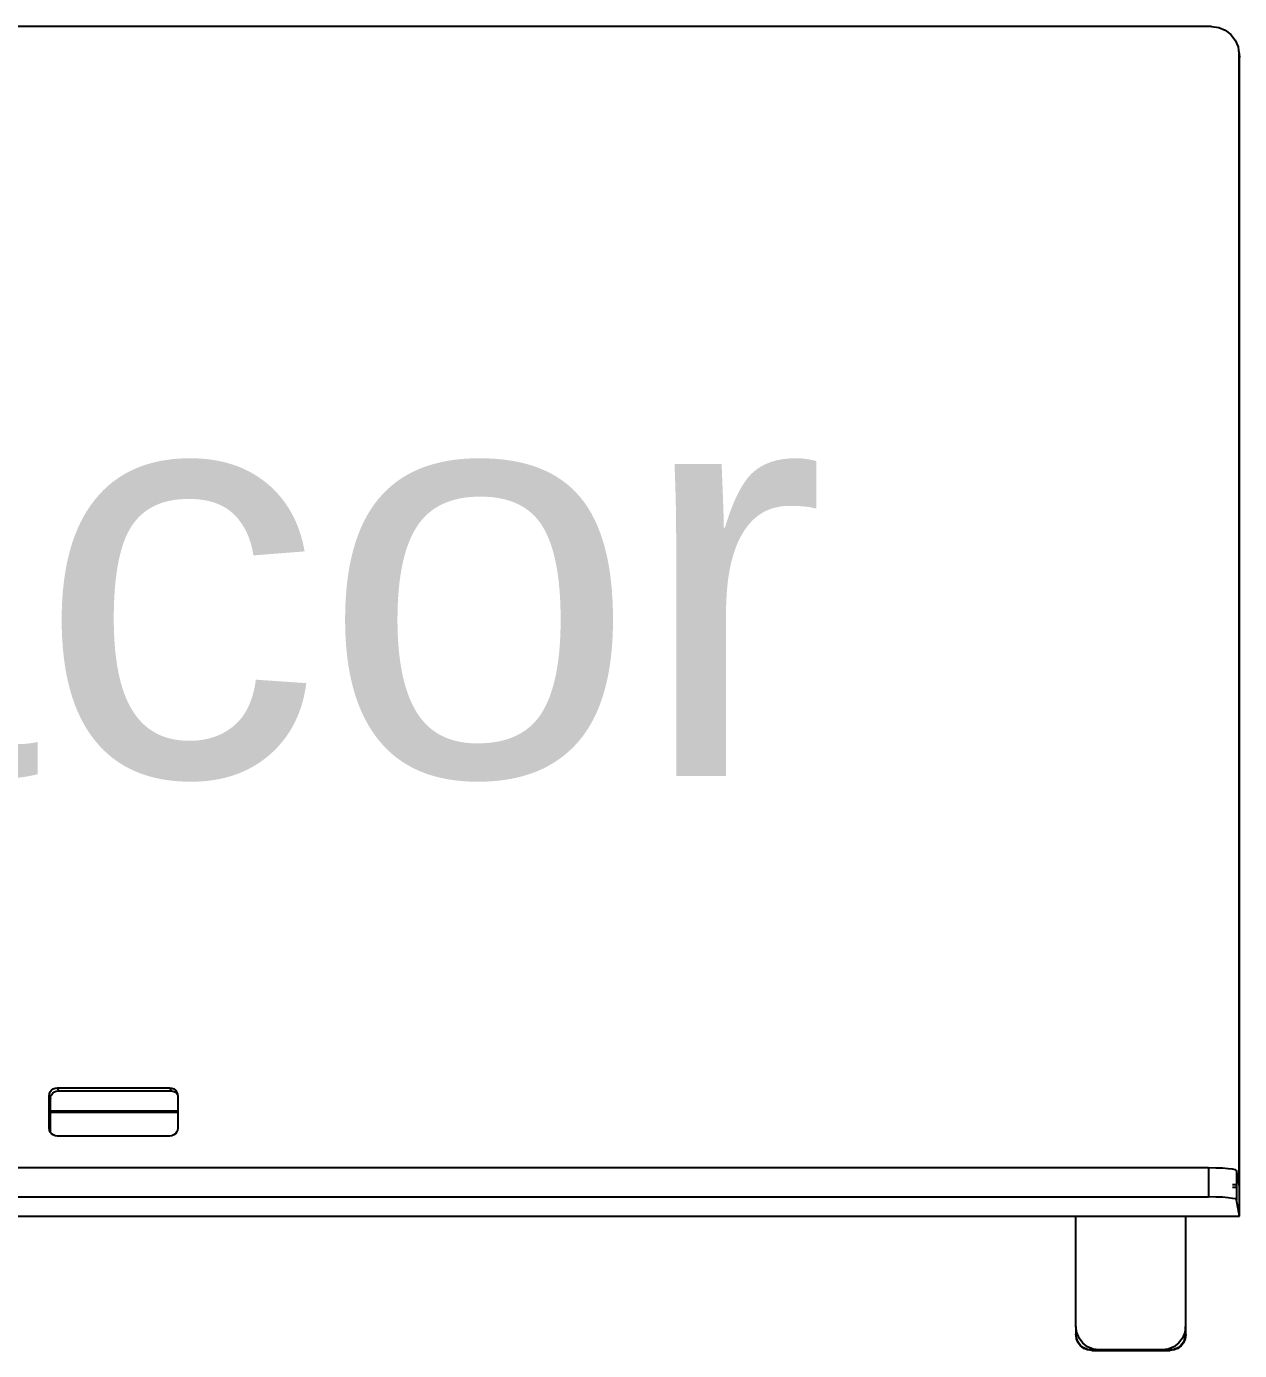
# Model space of a CAD drawing. Header units: metres. Extents: x -4.2 to 4.2, y -5.7 to 5.7.
# Drawn here: x -1.013 to -0.416, y 2.2 to 2.852 of the extents above; entities that cross this region are included whole.
import ezdxf

# ---------------------------------------------------------------- set-up
doc = ezdxf.new("R2010")
doc.units = ezdxf.units.M

msp = doc.modelspace()

# ---------------------------------------------------------------- linework, layer by layer
for p, q in [((-0.42925, 2.85213), (-1.3782, 2.85213)), ((-0.42925, 2.85213), (-0.42576, 2.85167)), ((-0.42576, 2.85167), (-0.42252, 2.85033)), ((-0.42252, 2.85033), (-0.41973, 2.84819)), ((-0.41973, 2.84819), (-0.41759, 2.8454)), ((-0.41759, 2.8454), (-0.41624, 2.84214)), ((-0.41624, 2.84214), (-0.41602, 2.84046)), ((-0.41602, 2.84046), (-0.41598, 2.84037)), ((-0.41598, 2.84037), (-0.41578, 2.83865)), ((-0.41578, 2.28207), (-0.41578, 2.83865)), ((-0.41578, 2.83865), (-0.41552, 2.83688)), ((-0.41552, 2.28065), (-0.41552, 2.83688)), ((-1.00152, 2.32664), (-1.00113, 2.3276)), ((-1.00113, 2.3276), (-1.0005, 2.32842)), ((-1.0005, 2.32842), (-0.99968, 2.32904)), ((-0.99987, 2.32697), (-0.99906, 2.32759)), ((-0.99968, 2.32904), (-0.99872, 2.32944)), ((-0.99906, 2.32759), (-0.9981, 2.32799)), ((-0.99872, 2.32944), (-0.9977, 2.32957)), ((-0.9981, 2.32799), (-0.99708, 2.32812)), ((-0.9977, 2.32957), (-0.94228, 2.32957)), ((-0.9977, 2.32957), (-0.99708, 2.32812)), ((-0.99708, 2.32812), (-0.94169, 2.32812)), ((-0.94228, 2.32957), (-0.94125, 2.32944)), ((-0.94228, 2.32957), (-0.94169, 2.32812)), ((-0.94169, 2.32812), (-0.94067, 2.32799)), ((-0.94125, 2.32944), (-0.9403, 2.32904)), ((-0.94067, 2.32799), (-0.93971, 2.32759)), ((-0.9403, 2.32904), (-0.93948, 2.32842)), ((-0.93971, 2.32759), (-0.93889, 2.32697)), ((-0.93948, 2.32842), (-0.93885, 2.3276)), ((-0.93885, 2.3276), (-0.93846, 2.32666)), ((-1.00166, 2.32562), (-1.00152, 2.32664)), ((-1.00166, 2.30978), (-1.00166, 2.32562)), ((-1.00166, 2.32562), (-1.00103, 2.32417)), ((-1.00103, 2.32417), (-1.0009, 2.32519)), ((-1.00103, 2.31814), (-1.00103, 2.32417)), ((-1.0009, 2.32519), (-1.0005, 2.32615)), ((-1.0005, 2.32615), (-0.99987, 2.32697)), ((-0.93889, 2.32697), (-0.93842, 2.32635)), ((-0.93846, 2.32666), (-0.93842, 2.32635)), ((-0.93842, 2.32635), (-0.93833, 2.32563)), ((-0.93833, 2.32563), (-0.93833, 2.31814)), ((-0.93833, 2.31814), (-1.00103, 2.31814)), ((-1.00103, 2.31806), (-1.00103, 2.31814)), ((-1.00103, 2.31806), (-0.93833, 2.31806)), ((-1.00103, 2.31745), (-1.00103, 2.31806)), ((-0.93833, 2.31745), (-1.00103, 2.31745)), ((-1.00103, 2.30834), (-1.00103, 2.31745)), ((-0.93833, 2.31814), (-0.93833, 2.31806)), ((-0.93833, 2.31806), (-0.93833, 2.31745)), ((-0.93833, 2.31745), (-0.93833, 2.3098)), ((-1.00152, 2.30876), (-1.00166, 2.30978)), ((-1.00166, 2.30978), (-1.00103, 2.30834)), ((-1.00113, 2.30782), (-1.00152, 2.30876)), ((-1.00093, 2.30755), (-1.00113, 2.30782)), ((-1.00093, 2.30755), (-1.00103, 2.30834)), ((-0.93886, 2.30782), (-0.93949, 2.307)), ((-0.93846, 2.30877), (-0.93886, 2.30782)), ((-0.93833, 2.3098), (-0.93846, 2.30877)), ((-1.0005, 2.307), (-1.00093, 2.30755)), ((-0.99968, 2.30637), (-1.0005, 2.307)), ((-0.99873, 2.30597), (-0.99968, 2.30637)), ((-0.99771, 2.30584), (-0.99873, 2.30597)), ((-0.94228, 2.30584), (-0.99771, 2.30584)), ((-0.94126, 2.30597), (-0.94228, 2.30584)), ((-0.94031, 2.30637), (-0.94126, 2.30597)), ((-0.93949, 2.307), (-0.94031, 2.30637)), ((-0.43076, 2.29016), (-1.51609, 2.29016)), ((-0.42726, 2.29011), (-0.43076, 2.29016)), ((-0.43076, 2.29016), (-0.43076, 2.27586)), ((-0.42398, 2.28998), (-0.42726, 2.29011)), ((-0.42114, 2.28976), (-0.42398, 2.28998)), ((-0.41894, 2.28948), (-0.42114, 2.28976)), ((-0.41753, 2.28916), (-0.41894, 2.28948)), ((-0.41701, 2.28881), (-0.41753, 2.28916)), ((-0.41701, 2.28881), (-0.41701, 2.27451)), ((-0.41578, 2.28207), (-0.41701, 2.28881)), ((-0.41894, 2.28207), (-0.41753, 2.28207)), ((-0.41552, 2.28065), (-0.41578, 2.28207)), ((-1.51609, 2.27586), (-0.43076, 2.27586)), ((-0.42726, 2.27581), (-0.43076, 2.27586)), ((-0.42398, 2.27568), (-0.42726, 2.27581)), ((-0.42114, 2.27546), (-0.42398, 2.27568)), ((-0.41894, 2.27518), (-0.42114, 2.27546)), ((-0.41894, 2.28065), (-0.41753, 2.28065)), ((-0.41753, 2.27486), (-0.41894, 2.27518)), ((-0.41552, 2.26641), (-0.41552, 2.28065)), ((-0.41701, 2.27451), (-0.41753, 2.27486)), ((-0.41552, 2.26641), (-0.41701, 2.27451)), ((-1.38329, 2.26641), (-0.49608, 2.26641)), ((-0.49608, 2.21212), (-0.49608, 2.26641)), ((-0.49608, 2.26641), (-0.4421, 2.26641)), ((-0.4421, 2.26641), (-0.4421, 2.21212)), ((-0.4421, 2.26641), (-0.44204, 2.26641)), ((-0.44204, 2.21182), (-0.44204, 2.26641)), ((-0.44204, 2.26641), (-0.41552, 2.26641)), ((-0.49569, 2.20913), (-0.49608, 2.21212)), ((-0.49608, 2.21212), (-0.49608, 2.20827)), ((-0.4421, 2.21212), (-0.4425, 2.20913)), ((-0.44204, 2.21182), (-0.4421, 2.21212)), ((-0.4421, 2.21137), (-0.4421, 2.21212)), ((-0.4421, 2.21137), (-0.44204, 2.21182)), ((-0.4421, 2.20827), (-0.4421, 2.21137)), ((-0.44204, 2.20797), (-0.44204, 2.21182)), ((-0.49582, 2.20627), (-0.49608, 2.20827)), ((-0.49505, 2.20441), (-0.49582, 2.20627)), ((-0.49582, 2.20627), (-0.49575, 2.20597)), ((-0.49498, 2.20411), (-0.49575, 2.20597)), ((-0.49453, 2.20634), (-0.49569, 2.20913)), ((-0.49382, 2.20281), (-0.49505, 2.20441)), ((-0.49376, 2.20252), (-0.49498, 2.20411)), ((-0.4927, 2.20394), (-0.49453, 2.20634)), ((-0.4903, 2.2021), (-0.4927, 2.20394)), ((-0.44549, 2.20394), (-0.44789, 2.2021)), ((-0.44365, 2.20634), (-0.44549, 2.20394)), ((-0.44314, 2.20441), (-0.44436, 2.20281)), ((-0.44308, 2.20411), (-0.4443, 2.20252)), ((-0.4425, 2.20913), (-0.44365, 2.20634)), ((-0.44237, 2.20627), (-0.44314, 2.20441)), ((-0.44231, 2.20597), (-0.44308, 2.20411)), ((-0.4421, 2.20827), (-0.44237, 2.20627)), ((-0.44204, 2.20797), (-0.44231, 2.20597)), ((-0.4421, 2.20827), (-0.44204, 2.20797)), ((-0.49223, 2.20159), (-0.49382, 2.20281)), ((-0.49216, 2.20129), (-0.49376, 2.20252)), ((-0.49037, 2.20082), (-0.49223, 2.20159)), ((-0.4903, 2.20052), (-0.49216, 2.20129)), ((-0.48837, 2.20056), (-0.49037, 2.20082)), ((-0.48751, 2.20095), (-0.4903, 2.2021)), ((-0.48831, 2.20026), (-0.4903, 2.20052)), ((-0.48837, 2.20056), (-0.48831, 2.20026)), ((-0.48837, 2.20056), (-0.48452, 2.20056)), ((-0.48831, 2.20026), (-0.48445, 2.20026)), ((-0.48452, 2.20056), (-0.48751, 2.20095)), ((-0.45367, 2.20056), (-0.48452, 2.20056)), ((-0.48452, 2.20056), (-0.48445, 2.20026)), ((-0.48445, 2.20026), (-0.45361, 2.20026)), ((-0.45068, 2.20095), (-0.45367, 2.20056)), ((-0.45367, 2.20056), (-0.45361, 2.20026)), ((-0.45367, 2.20056), (-0.44981, 2.20056)), ((-0.45361, 2.20026), (-0.44975, 2.20026)), ((-0.44789, 2.2021), (-0.45068, 2.20095)), ((-0.44782, 2.20082), (-0.44981, 2.20056)), ((-0.44981, 2.20056), (-0.44975, 2.20026)), ((-0.44776, 2.20052), (-0.44975, 2.20026)), ((-0.44596, 2.20159), (-0.44782, 2.20082)), ((-0.4459, 2.20129), (-0.44776, 2.20052)), ((-0.44436, 2.20281), (-0.44596, 2.20159)), ((-0.4443, 2.20252), (-0.4459, 2.20129))]:
    msp.add_line(p, q)

# ---------------------------------------------------------------- texts
at = {"insert": (-0.99184, 2.58171), "char_height": 0.2, "width": 0.9994, "attachment_point": 5}
msp.add_mtext('{\\fArial|b0|i0|c0|p34;Nacor}', dxfattribs=at)

doc.saveas('drawing.dxf')
